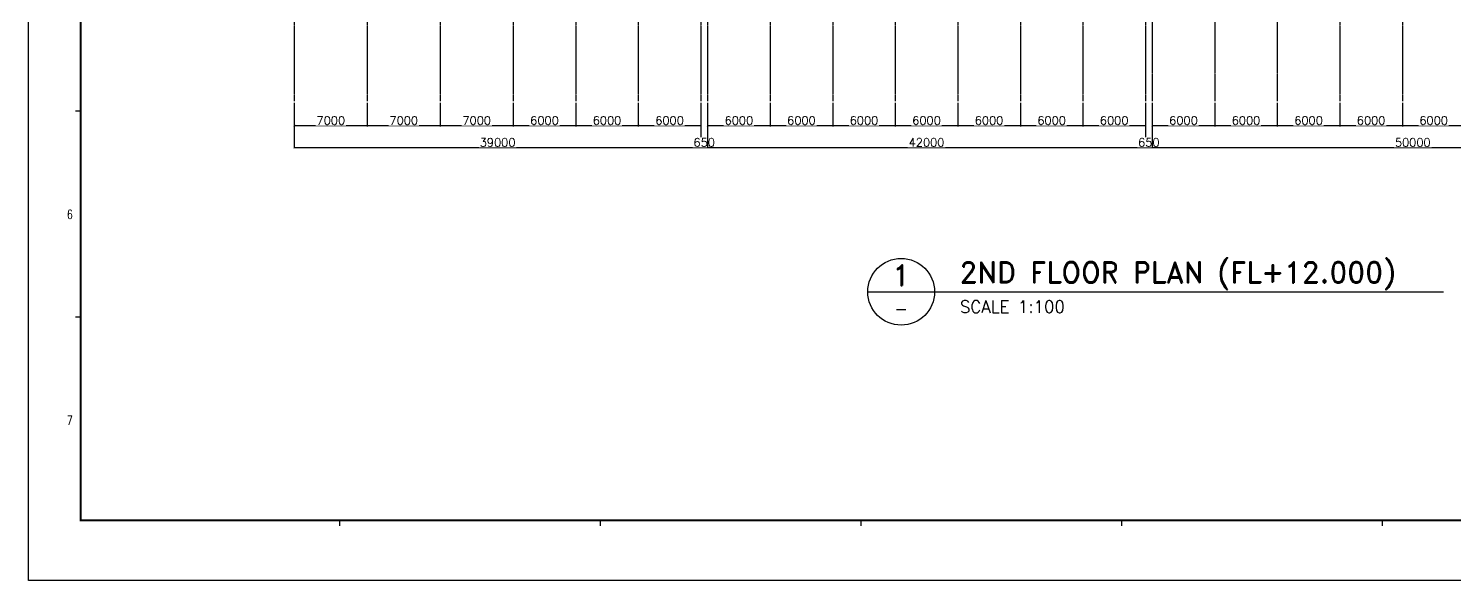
# Model space of a CAD drawing. Header units: millimetres. Extents: x -232466 to 860779, y -177975 to 311634.
# Drawn here: x 632621 to 769418, y -9860 to 43072 of the extents above; entities that cross this region are included whole.
import ezdxf
from ezdxf.enums import TextEntityAlignment as Align

# ---------------------------------------------------------------- set-up
doc = ezdxf.new("R2010")
doc.units = ezdxf.units.MM
doc.linetypes.add('AXES', pattern=[50.8, 31.75, -6.35, 6.35, -6.35])
doc.linetypes.add('CENTER', pattern=[2, 1.25, -0.25, 0.25, -0.25])
for name, color, linetype in [('Center Line', 1, 'CENTER'), ('dim', 7, 'Continuous'), ('TEXT1', 7, 'Continuous'), ('TITLEBOX', 7, 'Continuous')]:
    doc.layers.add(name, color=color, linetype=linetype)
doc.styles.add('ROMAND', font='romand')
doc.styles.add('RomanS', font='romans.shx')
doc.styles.add('TBOX', font='romans.shx')
doc.dimstyles.new('HYUNDAI', dxfattribs={"dimscale": 120, "dimtxt": 3, "dimasz": 3, "dimexe": 1, "dimexo": 2, "dimgap": 1, "dimtad": 1, "dimdec": 0, "dimdsep": 46, "dimtxsty": 'RomanS', "dimcen": 0, "dimclrd": 256, "dimclre": 256, "dimclrt": 3, "dimadec": 0, "dimazin": 0, "dimtfac": 1, "dimtdec": 0, "dimtix": 1, "dimtmove": 2, "dimatfit": 3, "dimfxl": 1, "dimtvp": 1, "dimtolj": 1, "dimarcsym": 0})

# ---------------------------------------------------------------- blocks, each defined once
blk = doc.blocks.new('_ArchTick')
at = {"color": 0, "linetype": 'ByBlock', "const_width": 0.15}
blk.add_lwpolyline([(-0.5, -0.5), (0.5, 0.5)], dxfattribs=at)
blk = doc.blocks.new('*D483')
at = {"layer": 'Defpoints', "color": 0}
for p in [(740419, 36118), (746419, 36118), (746419, 33770)]:
    blk.add_point(p, dxfattribs=at)
at = {"layer": 'dim', "lineweight": -2}
for p, q in [((740419, 35958), (740419, 33690)), ((746419, 35958), (746419, 33690)), ((740419, 33770), (746419, 33770))]:
    blk.add_line(p, q, dxfattribs=at)
at = {"layer": 'dim', "lineweight": -2, "xscale": 160, "yscale": 160, "zscale": 160, "rotation": 180}
blk.add_blockref('_ArchTick', (740419, 33770), dxfattribs=at)
at = {"layer": 'dim', "lineweight": -2, "xscale": 160, "yscale": 160, "zscale": 160}
blk.add_blockref('_ArchTick', (746419, 33770), dxfattribs=at)
at = {"layer": 'dim', "color": 0, "insert": (743419, 34250), "char_height": 800, "attachment_point": 5, "style": 'RomanS', "bg_fill": 3, "box_fill_scale": 1.1, "bg_fill_color": 257, "bg_fill_transparency": 0}
blk.add_mtext('\\A1;\\H0.025x;\\H40x;6000', dxfattribs=at)
blk = doc.blocks.new('*D484')
at = {"layer": 'Defpoints', "color": 0}
for p in [(658119, 36118), (665119, 36118), (665119, 33770)]:
    blk.add_point(p, dxfattribs=at)
at = {"layer": 'dim', "lineweight": -2}
for p, q in [((658119, 35958), (658119, 33690)), ((665119, 35958), (665119, 33690)), ((658119, 33770), (665119, 33770))]:
    blk.add_line(p, q, dxfattribs=at)
at = {"layer": 'dim', "lineweight": -2, "xscale": 160, "yscale": 160, "zscale": 160, "rotation": 180}
blk.add_blockref('_ArchTick', (658119, 33770), dxfattribs=at)
at = {"layer": 'dim', "lineweight": -2, "xscale": 160, "yscale": 160, "zscale": 160}
blk.add_blockref('_ArchTick', (665119, 33770), dxfattribs=at)
at = {"layer": 'dim', "color": 0, "insert": (661619, 34250), "char_height": 800, "attachment_point": 5, "style": 'RomanS', "bg_fill": 3, "box_fill_scale": 1.1, "bg_fill_color": 257, "bg_fill_transparency": 0}
blk.add_mtext('\\A1;\\H0.025x;\\H40x;7000', dxfattribs=at)
blk = doc.blocks.new('*D485')
at = {"layer": 'Defpoints', "color": 0}
for p in [(665119, 36118), (672119, 36118), (672119, 33770)]:
    blk.add_point(p, dxfattribs=at)
at = {"layer": 'dim', "lineweight": -2}
for p, q in [((665119, 35958), (665119, 33690)), ((672119, 35958), (672119, 33690)), ((665119, 33770), (672119, 33770))]:
    blk.add_line(p, q, dxfattribs=at)
at = {"layer": 'dim', "lineweight": -2, "xscale": 160, "yscale": 160, "zscale": 160, "rotation": 180}
blk.add_blockref('_ArchTick', (665119, 33770), dxfattribs=at)
at = {"layer": 'dim', "lineweight": -2, "xscale": 160, "yscale": 160, "zscale": 160}
blk.add_blockref('_ArchTick', (672119, 33770), dxfattribs=at)
at = {"layer": 'dim', "color": 0, "insert": (668619, 34250), "char_height": 800, "attachment_point": 5, "style": 'RomanS', "bg_fill": 3, "box_fill_scale": 1.1, "bg_fill_color": 257, "bg_fill_transparency": 0}
blk.add_mtext('\\A1;\\H0.025x;\\H40x;7000', dxfattribs=at)
blk = doc.blocks.new('*D486')
at = {"layer": 'Defpoints', "color": 0}
for p in [(672119, 36118), (679119, 36118), (679119, 33770)]:
    blk.add_point(p, dxfattribs=at)
at = {"layer": 'dim', "lineweight": -2}
for p, q in [((672119, 35958), (672119, 33690)), ((679119, 35958), (679119, 33690)), ((672119, 33770), (679119, 33770))]:
    blk.add_line(p, q, dxfattribs=at)
at = {"layer": 'dim', "lineweight": -2, "xscale": 160, "yscale": 160, "zscale": 160, "rotation": 180}
blk.add_blockref('_ArchTick', (672119, 33770), dxfattribs=at)
at = {"layer": 'dim', "lineweight": -2, "xscale": 160, "yscale": 160, "zscale": 160}
blk.add_blockref('_ArchTick', (679119, 33770), dxfattribs=at)
at = {"layer": 'dim', "color": 0, "insert": (675619, 34250), "char_height": 800, "attachment_point": 5, "style": 'RomanS', "bg_fill": 3, "box_fill_scale": 1.1, "bg_fill_color": 257, "bg_fill_transparency": 0}
blk.add_mtext('\\A1;\\H0.025x;\\H40x;7000', dxfattribs=at)
blk = doc.blocks.new('*D487')
at = {"layer": 'Defpoints', "color": 0}
for p in [(679119, 36118), (685119, 36118), (685119, 33770)]:
    blk.add_point(p, dxfattribs=at)
at = {"layer": 'dim', "lineweight": -2}
for p, q in [((679119, 35958), (679119, 33690)), ((685119, 35958), (685119, 33690)), ((679119, 33770), (685119, 33770))]:
    blk.add_line(p, q, dxfattribs=at)
at = {"layer": 'dim', "lineweight": -2, "xscale": 160, "yscale": 160, "zscale": 160, "rotation": 180}
blk.add_blockref('_ArchTick', (679119, 33770), dxfattribs=at)
at = {"layer": 'dim', "lineweight": -2, "xscale": 160, "yscale": 160, "zscale": 160}
blk.add_blockref('_ArchTick', (685119, 33770), dxfattribs=at)
at = {"layer": 'dim', "color": 0, "insert": (682119, 34250), "char_height": 800, "attachment_point": 5, "style": 'RomanS', "bg_fill": 3, "box_fill_scale": 1.1, "bg_fill_color": 257, "bg_fill_transparency": 0}
blk.add_mtext('\\A1;\\H0.025x;\\H40x;6000', dxfattribs=at)
blk = doc.blocks.new('*D488')
at = {"layer": 'Defpoints', "color": 0}
for p in [(685119, 36118), (691119, 36118), (691119, 33770)]:
    blk.add_point(p, dxfattribs=at)
at = {"layer": 'dim', "lineweight": -2}
for p, q in [((685119, 35958), (685119, 33690)), ((691119, 35958), (691119, 33690)), ((685119, 33770), (691119, 33770))]:
    blk.add_line(p, q, dxfattribs=at)
at = {"layer": 'dim', "lineweight": -2, "xscale": 160, "yscale": 160, "zscale": 160, "rotation": 180}
blk.add_blockref('_ArchTick', (685119, 33770), dxfattribs=at)
at = {"layer": 'dim', "lineweight": -2, "xscale": 160, "yscale": 160, "zscale": 160}
blk.add_blockref('_ArchTick', (691119, 33770), dxfattribs=at)
at = {"layer": 'dim', "color": 0, "insert": (688119, 34250), "char_height": 800, "attachment_point": 5, "style": 'RomanS', "bg_fill": 3, "box_fill_scale": 1.1, "bg_fill_color": 257, "bg_fill_transparency": 0}
blk.add_mtext('\\A1;\\H0.025x;\\H40x;6000', dxfattribs=at)
blk = doc.blocks.new('*D489')
at = {"layer": 'Defpoints', "color": 0}
for p in [(691119, 36118), (697119, 36118), (697119, 33770)]:
    blk.add_point(p, dxfattribs=at)
at = {"layer": 'dim', "lineweight": -2}
for p, q in [((691119, 35958), (691119, 33690)), ((697119, 35958), (697119, 33690)), ((691119, 33770), (697119, 33770))]:
    blk.add_line(p, q, dxfattribs=at)
at = {"layer": 'dim', "lineweight": -2, "xscale": 160, "yscale": 160, "zscale": 160, "rotation": 180}
blk.add_blockref('_ArchTick', (691119, 33770), dxfattribs=at)
at = {"layer": 'dim', "lineweight": -2, "xscale": 160, "yscale": 160, "zscale": 160}
blk.add_blockref('_ArchTick', (697119, 33770), dxfattribs=at)
at = {"layer": 'dim', "color": 0, "insert": (694119, 34250), "char_height": 800, "attachment_point": 5, "style": 'RomanS', "bg_fill": 3, "box_fill_scale": 1.1, "bg_fill_color": 257, "bg_fill_transparency": 0}
blk.add_mtext('\\A1;\\H0.025x;\\H40x;6000', dxfattribs=at)
blk = doc.blocks.new('*D490')
at = {"layer": 'Defpoints', "color": 0}
for p in [(697769, 36118), (703769, 36118), (703769, 33770)]:
    blk.add_point(p, dxfattribs=at)
at = {"layer": 'dim', "lineweight": -2}
for p, q in [((697769, 35958), (697769, 33690)), ((703769, 35958), (703769, 33690)), ((697769, 33770), (703769, 33770))]:
    blk.add_line(p, q, dxfattribs=at)
at = {"layer": 'dim', "lineweight": -2, "xscale": 160, "yscale": 160, "zscale": 160, "rotation": 180}
blk.add_blockref('_ArchTick', (697769, 33770), dxfattribs=at)
at = {"layer": 'dim', "lineweight": -2, "xscale": 160, "yscale": 160, "zscale": 160}
blk.add_blockref('_ArchTick', (703769, 33770), dxfattribs=at)
at = {"layer": 'dim', "color": 0, "insert": (700769, 34250), "char_height": 800, "attachment_point": 5, "style": 'RomanS', "bg_fill": 3, "box_fill_scale": 1.1, "bg_fill_color": 257, "bg_fill_transparency": 0}
blk.add_mtext('\\A1;\\H0.025x;\\H40x;6000', dxfattribs=at)
blk = doc.blocks.new('*D491')
at = {"layer": 'Defpoints', "color": 0}
for p in [(658119, 36118), (697119, 36118), (697119, 31670)]:
    blk.add_point(p, dxfattribs=at)
at = {"layer": 'dim', "lineweight": -2}
for p, q in [((658119, 35958), (658119, 31590)), ((697119, 35958), (697119, 31590)), ((658119, 31670), (697119, 31670))]:
    blk.add_line(p, q, dxfattribs=at)
at = {"layer": 'dim', "lineweight": -2, "xscale": 160, "yscale": 160, "zscale": 160, "rotation": 180}
blk.add_blockref('_ArchTick', (658119, 31670), dxfattribs=at)
at = {"layer": 'dim', "lineweight": -2, "xscale": 160, "yscale": 160, "zscale": 160}
blk.add_blockref('_ArchTick', (697119, 31670), dxfattribs=at)
at = {"layer": 'dim', "color": 0, "insert": (677619, 32150), "char_height": 800, "attachment_point": 5, "style": 'RomanS', "bg_fill": 3, "box_fill_scale": 1.1, "bg_fill_color": 257, "bg_fill_transparency": 0}
blk.add_mtext('\\A1;\\H0.025x;\\H40x;39000', dxfattribs=at)
blk = doc.blocks.new('*D492')
at = {"layer": 'Defpoints', "color": 0}
for p in [(697119, 36118), (697769, 36118)]:
    blk.add_point(p, dxfattribs=at)
at = {"layer": 'dim', "lineweight": -2}
for p, q in [((697119, 35958), (697119, 31590)), ((697769, 35958), (697769, 31590)), ((697119, 31670), (696959, 31670)), ((697119, 31670), (697769, 31670)), ((697769, 31670), (697929, 31670))]:
    blk.add_line(p, q, dxfattribs=at)
at = {"layer": 'dim', "lineweight": -2, "xscale": 160, "yscale": 160, "zscale": 160}
blk.add_blockref('_ArchTick', (697119, 31670), dxfattribs=at)
at = {"layer": 'dim', "lineweight": -2, "xscale": 160, "yscale": 160, "zscale": 160, "rotation": 180}
blk.add_blockref('_ArchTick', (697769, 31670), dxfattribs=at)
at = {"layer": 'dim', "color": 0, "insert": (697444, 32150), "char_height": 800, "attachment_point": 5, "style": 'RomanS', "bg_fill": 3, "box_fill_scale": 1.1, "bg_fill_color": 257, "bg_fill_transparency": 0}
blk.add_mtext('\\A1;\\H0.025x;\\H40x;650', dxfattribs=at)
at = {"layer": 'Defpoints', "color": 0}
blk.add_point((697769, 31670), dxfattribs=at)
blk = doc.blocks.new('*D493')
at = {"layer": 'Defpoints', "color": 0}
for p in [(703769, 36118), (709769, 36118), (709769, 33770)]:
    blk.add_point(p, dxfattribs=at)
at = {"layer": 'dim', "lineweight": -2}
for p, q in [((703769, 35958), (703769, 33690)), ((709769, 35958), (709769, 33690)), ((703769, 33770), (709769, 33770))]:
    blk.add_line(p, q, dxfattribs=at)
at = {"layer": 'dim', "lineweight": -2, "xscale": 160, "yscale": 160, "zscale": 160, "rotation": 180}
blk.add_blockref('_ArchTick', (703769, 33770), dxfattribs=at)
at = {"layer": 'dim', "lineweight": -2, "xscale": 160, "yscale": 160, "zscale": 160}
blk.add_blockref('_ArchTick', (709769, 33770), dxfattribs=at)
at = {"layer": 'dim', "color": 0, "insert": (706769, 34250), "char_height": 800, "attachment_point": 5, "style": 'RomanS', "bg_fill": 3, "box_fill_scale": 1.1, "bg_fill_color": 257, "bg_fill_transparency": 0}
blk.add_mtext('\\A1;\\H0.025x;\\H40x;6000', dxfattribs=at)
blk = doc.blocks.new('*D494')
at = {"layer": 'Defpoints', "color": 0}
for p in [(709769, 36118), (715769, 36118), (715769, 33770)]:
    blk.add_point(p, dxfattribs=at)
at = {"layer": 'dim', "lineweight": -2}
for p, q in [((709769, 35958), (709769, 33690)), ((715769, 35958), (715769, 33690)), ((709769, 33770), (715769, 33770))]:
    blk.add_line(p, q, dxfattribs=at)
at = {"layer": 'dim', "lineweight": -2, "xscale": 160, "yscale": 160, "zscale": 160, "rotation": 180}
blk.add_blockref('_ArchTick', (709769, 33770), dxfattribs=at)
at = {"layer": 'dim', "lineweight": -2, "xscale": 160, "yscale": 160, "zscale": 160}
blk.add_blockref('_ArchTick', (715769, 33770), dxfattribs=at)
at = {"layer": 'dim', "color": 0, "insert": (712769, 34250), "char_height": 800, "attachment_point": 5, "style": 'RomanS', "bg_fill": 3, "box_fill_scale": 1.1, "bg_fill_color": 257, "bg_fill_transparency": 0}
blk.add_mtext('\\A1;\\H0.025x;\\H40x;6000', dxfattribs=at)
blk = doc.blocks.new('*D495')
at = {"layer": 'Defpoints', "color": 0}
for p in [(715769, 36118), (721769, 36118), (721769, 33770)]:
    blk.add_point(p, dxfattribs=at)
at = {"layer": 'dim', "lineweight": -2}
for p, q in [((715769, 35958), (715769, 33690)), ((721769, 35958), (721769, 33690)), ((715769, 33770), (721769, 33770))]:
    blk.add_line(p, q, dxfattribs=at)
at = {"layer": 'dim', "lineweight": -2, "xscale": 160, "yscale": 160, "zscale": 160, "rotation": 180}
blk.add_blockref('_ArchTick', (715769, 33770), dxfattribs=at)
at = {"layer": 'dim', "lineweight": -2, "xscale": 160, "yscale": 160, "zscale": 160}
blk.add_blockref('_ArchTick', (721769, 33770), dxfattribs=at)
at = {"layer": 'dim', "color": 0, "insert": (718769, 34250), "char_height": 800, "attachment_point": 5, "style": 'RomanS', "bg_fill": 3, "box_fill_scale": 1.1, "bg_fill_color": 257, "bg_fill_transparency": 0}
blk.add_mtext('\\A1;\\H0.025x;\\H40x;6000', dxfattribs=at)
blk = doc.blocks.new('*D496')
at = {"layer": 'Defpoints', "color": 0}
for p in [(721769, 36118), (727769, 36118), (727769, 33770)]:
    blk.add_point(p, dxfattribs=at)
at = {"layer": 'dim', "lineweight": -2}
for p, q in [((721769, 35958), (721769, 33690)), ((727769, 35958), (727769, 33690)), ((721769, 33770), (727769, 33770))]:
    blk.add_line(p, q, dxfattribs=at)
at = {"layer": 'dim', "lineweight": -2, "xscale": 160, "yscale": 160, "zscale": 160, "rotation": 180}
blk.add_blockref('_ArchTick', (721769, 33770), dxfattribs=at)
at = {"layer": 'dim', "lineweight": -2, "xscale": 160, "yscale": 160, "zscale": 160}
blk.add_blockref('_ArchTick', (727769, 33770), dxfattribs=at)
at = {"layer": 'dim', "color": 0, "insert": (724769, 34250), "char_height": 800, "attachment_point": 5, "style": 'RomanS', "bg_fill": 3, "box_fill_scale": 1.1, "bg_fill_color": 257, "bg_fill_transparency": 0}
blk.add_mtext('\\A1;\\H0.025x;\\H40x;6000', dxfattribs=at)
blk = doc.blocks.new('*D497')
at = {"layer": 'Defpoints', "color": 0}
for p in [(727769, 36118), (733769, 36118), (733769, 33770)]:
    blk.add_point(p, dxfattribs=at)
at = {"layer": 'dim', "lineweight": -2}
for p, q in [((727769, 35958), (727769, 33690)), ((733769, 35958), (733769, 33690)), ((727769, 33770), (733769, 33770))]:
    blk.add_line(p, q, dxfattribs=at)
at = {"layer": 'dim', "lineweight": -2, "xscale": 160, "yscale": 160, "zscale": 160, "rotation": 180}
blk.add_blockref('_ArchTick', (727769, 33770), dxfattribs=at)
at = {"layer": 'dim', "lineweight": -2, "xscale": 160, "yscale": 160, "zscale": 160}
blk.add_blockref('_ArchTick', (733769, 33770), dxfattribs=at)
at = {"layer": 'dim', "color": 0, "insert": (730769, 34250), "char_height": 800, "attachment_point": 5, "style": 'RomanS', "bg_fill": 3, "box_fill_scale": 1.1, "bg_fill_color": 257, "bg_fill_transparency": 0}
blk.add_mtext('\\A1;\\H0.025x;\\H40x;6000', dxfattribs=at)
blk = doc.blocks.new('*D498')
at = {"layer": 'Defpoints', "color": 0}
for p in [(733769, 36118), (739769, 36118), (739769, 33770)]:
    blk.add_point(p, dxfattribs=at)
at = {"layer": 'dim', "lineweight": -2}
for p, q in [((733769, 35958), (733769, 33690)), ((739769, 35958), (739769, 33690)), ((733769, 33770), (739769, 33770))]:
    blk.add_line(p, q, dxfattribs=at)
at = {"layer": 'dim', "lineweight": -2, "xscale": 160, "yscale": 160, "zscale": 160, "rotation": 180}
blk.add_blockref('_ArchTick', (733769, 33770), dxfattribs=at)
at = {"layer": 'dim', "lineweight": -2, "xscale": 160, "yscale": 160, "zscale": 160}
blk.add_blockref('_ArchTick', (739769, 33770), dxfattribs=at)
at = {"layer": 'dim', "color": 0, "insert": (736769, 34250), "char_height": 800, "attachment_point": 5, "style": 'RomanS', "bg_fill": 3, "box_fill_scale": 1.1, "bg_fill_color": 257, "bg_fill_transparency": 0}
blk.add_mtext('\\A1;\\H0.025x;\\H40x;6000', dxfattribs=at)
blk = doc.blocks.new('*D499')
at = {"layer": 'Defpoints', "color": 0}
for p in [(697769, 36118), (739769, 36118), (739769, 31670)]:
    blk.add_point(p, dxfattribs=at)
at = {"layer": 'dim', "lineweight": -2}
for p, q in [((697769, 35958), (697769, 31590)), ((739769, 35958), (739769, 31590)), ((697769, 31670), (739769, 31670))]:
    blk.add_line(p, q, dxfattribs=at)
at = {"layer": 'dim', "lineweight": -2, "xscale": 160, "yscale": 160, "zscale": 160, "rotation": 180}
blk.add_blockref('_ArchTick', (697769, 31670), dxfattribs=at)
at = {"layer": 'dim', "lineweight": -2, "xscale": 160, "yscale": 160, "zscale": 160}
blk.add_blockref('_ArchTick', (739769, 31670), dxfattribs=at)
at = {"layer": 'dim', "color": 0, "insert": (718769, 32150), "char_height": 800, "attachment_point": 5, "style": 'RomanS', "bg_fill": 3, "box_fill_scale": 1.1, "bg_fill_color": 257, "bg_fill_transparency": 0}
blk.add_mtext('\\A1;\\H0.025x;\\H40x;42000', dxfattribs=at)
blk = doc.blocks.new('*D500')
at = {"layer": 'Defpoints', "color": 0}
for p in [(739769, 36118), (740419, 36118)]:
    blk.add_point(p, dxfattribs=at)
at = {"layer": 'dim', "lineweight": -2}
for p, q in [((739769, 35958), (739769, 31590)), ((740419, 35958), (740419, 31590)), ((739769, 31670), (739609, 31670)), ((739769, 31670), (740419, 31670)), ((740419, 31670), (740579, 31670))]:
    blk.add_line(p, q, dxfattribs=at)
at = {"layer": 'dim', "lineweight": -2, "xscale": 160, "yscale": 160, "zscale": 160}
blk.add_blockref('_ArchTick', (739769, 31670), dxfattribs=at)
at = {"layer": 'dim', "lineweight": -2, "xscale": 160, "yscale": 160, "zscale": 160, "rotation": 180}
blk.add_blockref('_ArchTick', (740419, 31670), dxfattribs=at)
at = {"layer": 'dim', "color": 0, "insert": (740094, 32150), "char_height": 800, "attachment_point": 5, "style": 'RomanS', "bg_fill": 3, "box_fill_scale": 1.1, "bg_fill_color": 257, "bg_fill_transparency": 0}
blk.add_mtext('\\A1;\\H0.025x;\\H40x;650', dxfattribs=at)
at = {"layer": 'Defpoints', "color": 0}
blk.add_point((740419, 31670), dxfattribs=at)
blk = doc.blocks.new('*D501')
at = {"layer": 'Defpoints', "color": 0}
for p in [(746419, 36118), (752419, 36118), (752419, 33770)]:
    blk.add_point(p, dxfattribs=at)
at = {"layer": 'dim', "lineweight": -2}
for p, q in [((746419, 35958), (746419, 33690)), ((752419, 35958), (752419, 33690)), ((746419, 33770), (752419, 33770))]:
    blk.add_line(p, q, dxfattribs=at)
at = {"layer": 'dim', "lineweight": -2, "xscale": 160, "yscale": 160, "zscale": 160, "rotation": 180}
blk.add_blockref('_ArchTick', (746419, 33770), dxfattribs=at)
at = {"layer": 'dim', "lineweight": -2, "xscale": 160, "yscale": 160, "zscale": 160}
blk.add_blockref('_ArchTick', (752419, 33770), dxfattribs=at)
at = {"layer": 'dim', "color": 0, "insert": (749419, 34250), "char_height": 800, "attachment_point": 5, "style": 'RomanS', "bg_fill": 3, "box_fill_scale": 1.1, "bg_fill_color": 257, "bg_fill_transparency": 0}
blk.add_mtext('\\A1;\\H0.025x;\\H40x;6000', dxfattribs=at)
blk = doc.blocks.new('*D502')
at = {"layer": 'Defpoints', "color": 0}
for p in [(752419, 36118), (758419, 36118), (758419, 33770)]:
    blk.add_point(p, dxfattribs=at)
at = {"layer": 'dim', "lineweight": -2}
for p, q in [((752419, 35958), (752419, 33690)), ((758419, 35958), (758419, 33690)), ((752419, 33770), (758419, 33770))]:
    blk.add_line(p, q, dxfattribs=at)
at = {"layer": 'dim', "lineweight": -2, "xscale": 160, "yscale": 160, "zscale": 160, "rotation": 180}
blk.add_blockref('_ArchTick', (752419, 33770), dxfattribs=at)
at = {"layer": 'dim', "lineweight": -2, "xscale": 160, "yscale": 160, "zscale": 160}
blk.add_blockref('_ArchTick', (758419, 33770), dxfattribs=at)
at = {"layer": 'dim', "color": 0, "insert": (755419, 34250), "char_height": 800, "attachment_point": 5, "style": 'RomanS', "bg_fill": 3, "box_fill_scale": 1.1, "bg_fill_color": 257, "bg_fill_transparency": 0}
blk.add_mtext('\\A1;\\H0.025x;\\H40x;6000', dxfattribs=at)
blk = doc.blocks.new('*D503')
at = {"layer": 'Defpoints', "color": 0}
for p in [(758419, 36118), (764419, 36118), (764419, 33770)]:
    blk.add_point(p, dxfattribs=at)
at = {"layer": 'dim', "lineweight": -2}
for p, q in [((758419, 35958), (758419, 33690)), ((764419, 35958), (764419, 33690)), ((758419, 33770), (764419, 33770))]:
    blk.add_line(p, q, dxfattribs=at)
at = {"layer": 'dim', "lineweight": -2, "xscale": 160, "yscale": 160, "zscale": 160, "rotation": 180}
blk.add_blockref('_ArchTick', (758419, 33770), dxfattribs=at)
at = {"layer": 'dim', "lineweight": -2, "xscale": 160, "yscale": 160, "zscale": 160}
blk.add_blockref('_ArchTick', (764419, 33770), dxfattribs=at)
at = {"layer": 'dim', "color": 0, "insert": (761419, 34250), "char_height": 800, "attachment_point": 5, "style": 'RomanS', "bg_fill": 3, "box_fill_scale": 1.1, "bg_fill_color": 257, "bg_fill_transparency": 0}
blk.add_mtext('\\A1;\\H0.025x;\\H40x;6000', dxfattribs=at)
blk = doc.blocks.new('*D504')
at = {"layer": 'Defpoints', "color": 0}
for p in [(764419, 36118), (770419, 36118), (770419, 33770)]:
    blk.add_point(p, dxfattribs=at)
at = {"layer": 'dim', "lineweight": -2}
for p, q in [((764419, 35958), (764419, 33690)), ((770419, 35958), (770419, 33690)), ((764419, 33770), (770419, 33770))]:
    blk.add_line(p, q, dxfattribs=at)
at = {"layer": 'dim', "lineweight": -2, "xscale": 160, "yscale": 160, "zscale": 160, "rotation": 180}
blk.add_blockref('_ArchTick', (764419, 33770), dxfattribs=at)
at = {"layer": 'dim', "lineweight": -2, "xscale": 160, "yscale": 160, "zscale": 160}
blk.add_blockref('_ArchTick', (770419, 33770), dxfattribs=at)
at = {"layer": 'dim', "color": 0, "insert": (767419, 34250), "char_height": 800, "attachment_point": 5, "style": 'RomanS', "bg_fill": 3, "box_fill_scale": 1.1, "bg_fill_color": 257, "bg_fill_transparency": 0}
blk.add_mtext('\\A1;\\H0.025x;\\H40x;6000', dxfattribs=at)
blk = doc.blocks.new('*D508')
at = {"layer": 'Defpoints', "color": 0}
for p in [(740419, 36118), (790419, 36118), (790419, 31670)]:
    blk.add_point(p, dxfattribs=at)
at = {"layer": 'dim', "lineweight": -2}
for p, q in [((740419, 35958), (740419, 31590)), ((790419, 35958), (790419, 31590)), ((740419, 31670), (790419, 31670))]:
    blk.add_line(p, q, dxfattribs=at)
at = {"layer": 'dim', "lineweight": -2, "xscale": 160, "yscale": 160, "zscale": 160, "rotation": 180}
blk.add_blockref('_ArchTick', (740419, 31670), dxfattribs=at)
at = {"layer": 'dim', "lineweight": -2, "xscale": 160, "yscale": 160, "zscale": 160}
blk.add_blockref('_ArchTick', (790419, 31670), dxfattribs=at)
at = {"layer": 'dim', "color": 0, "insert": (765419, 32150), "char_height": 800, "attachment_point": 5, "style": 'RomanS', "bg_fill": 3, "box_fill_scale": 1.1, "bg_fill_color": 257, "bg_fill_transparency": 0}
blk.add_mtext('\\A1;\\H0.025x;\\H40x;50000', dxfattribs=at)

msp = doc.modelspace()

# ---------------------------------------------------------------- linework, layer by layer
msp.add_lwpolyline([(713136.1, 17825.3), (768349.1, 17825.3)])
msp.add_circle((716336.1, 17825.3), 3200)
at = {"layer": 'Center Line', "linetype": 'AXES'}
for p, q in [((658119.4, 119292.5), (658119.4, 36118.4)), ((665119.4, 119292.5), (665119.4, 36118.4)), ((672119.4, 119292.5), (672119.4, 36118.4)), ((679119.4, 119292.5), (679119.4, 36118.4)), ((685119.4, 119292.5), (685119.4, 36118.4)), ((691119.4, 119292.5), (691119.4, 36118.4)), ((697119.4, 119292.5), (697119.4, 36118.4)), ((697769.4, 119292.5), (697769.4, 36118.4)), ((703769.4, 119292.5), (703769.4, 36118.4)), ((709769.4, 119292.5), (709769.4, 36118.4)), ((715769.4, 119292.5), (715769.4, 36118.4)), ((721769.4, 119292.5), (721769.4, 36118.4)), ((727769.4, 119292.5), (727769.4, 36118.4)), ((733769.4, 119292.5), (733769.4, 36118.4)), ((739769.4, 119292.5), (739769.4, 36118.4)), ((758419.4, 119292.5), (758419.4, 36118.4)), ((764419.4, 119292.5), (764419.4, 36118.4)), ((740419.4, 75706.9), (740419.4, 36118.4)), ((746419.4, 75706.9), (746419.4, 36118.4)), ((752419.4, 75706.9), (752419.4, 36118.4))]:
    msp.add_line(p, q, dxfattribs=at)
at = {"layer": 'TITLEBOX', "color": 4, "linetype": 'Continuous'}
for p, q in [((637621.3, 35140.2), (637121.3, 35140.2)), ((637621.3, 15390.2), (637121.3, 15390.2)), ((662496.3, -4610.1), (662496.3, -4110.1)), ((662496.3, -4610.1), (662496.3, -4110.1)), ((687496.3, -4610.1), (687496.3, -4110.1)), ((687496.3, -4610.1), (687496.3, -4110.1)), ((712496.3, -4610.1), (712496.3, -4110.1)), ((712496.3, -4610.1), (712496.3, -4110.1)), ((737496.3, -4610.1), (737496.3, -4110.1)), ((737496.3, -4610.1), (737496.3, -4110.1)), ((762496.3, -4610.1), (762496.3, -4110.1)), ((762496.3, -4610.1), (762496.3, -4110.1))]:
    msp.add_line(p, q, dxfattribs=at)
at = {"layer": 'TITLEBOX', "color": 7}
msp.add_lwpolyline([(632621.3, 138640.2), (842871.3, 138640.2), (842871.3, -9859.8), (632621.3, -9859.8)], close=True, dxfattribs=at)
at = {"layer": 'TITLEBOX', "color": 4, "const_width": 175}
msp.add_lwpolyline([(637621.3, 133640.2), (837686.3, 133640.2), (837686.3, -4088.4), (637621.3, -4088.4)], close=True, dxfattribs=at)

# ---------------------------------------------------------------- texts
at = {"layer": 'TEXT1', "color": 3, "style": 'ROMAND'}
for s, height, p in [('2ND FLOOR PLAN (FL+12.000)', 2000, (721936.1, 18700)), ('SCALE 1:100', 1170, (721964.5, 15810.8))]:
    msp.add_text(s, height=height, dxfattribs=at).set_placement(p)
msp.add_text('1', height=2000, dxfattribs=at).set_placement((716336.1, 19425.3), align=Align.MIDDLE_CENTER)
at = {"layer": 'TEXT1', "style": 'RomanS'}
msp.add_text('-', height=1200, dxfattribs=at).set_placement((716336.1, 16225.3), align=Align.MIDDLE_CENTER)
at = {"layer": 'TITLEBOX', "color": 4, "linetype": 'Continuous', "style": 'TBOX', "width": 0.75}
for s, p in [('6', (636306.7, 24807.2)), ('7', (636306.7, 5057.2))]:
    msp.add_text(s, height=875, dxfattribs=at).set_placement(p)

# ---------------------------------------------------------------- next in the draw order: dimensions: what is measured, and where the dimension line sits
at = {"layer": 'dim'}
for base, p1, p2, picture, middle in [((665119.4, 33769.9), (658119.4, 36118.4), (665119.4, 36118.4), '*D484', (661619.4, 34249.9)), ((746419.4, 33769.9), (740419.4, 36118.4), (746419.4, 36118.4), '*D483', (743419.4, 34249.9))]:
    dim = msp.add_linear_dim(base=base, p1=p1, p2=p2, text='\\H0.025x;\\H40x;<>', dimstyle='HYUNDAI', override={"dimscale": 80, "dimtxt": 10, "dimasz": 2, "dimpost": '\\X', "dimtxsty": 'RomanS', "dimblk1": 'ArchTick', "dimblk2": 'ArchTick', "dimsah": 1, "dimclrt": 0, "dimtfill": 1}, dxfattribs=at)
    dim.commit()
    dim.dimension.update_dxf_attribs({"geometry": picture, "text_midpoint": middle})

# ---------------------------------------------------------------- next in the draw order: dimensions: what is measured, and where the dimension line sits
for base, p1, p2, picture, middle in [((672119.4, 33769.9), (665119.4, 36118.4), (672119.4, 36118.4), '*D485', (668619.4, 34249.9)), ((752419.4, 33769.9), (746419.4, 36118.4), (752419.4, 36118.4), '*D501', (749419.4, 34249.9))]:
    dim = msp.add_linear_dim(base=base, p1=p1, p2=p2, text='\\H0.025x;\\H40x;<>', dimstyle='HYUNDAI', override={"dimscale": 80, "dimtxt": 10, "dimasz": 2, "dimpost": '\\X', "dimtxsty": 'RomanS', "dimblk1": 'ArchTick', "dimblk2": 'ArchTick', "dimsah": 1, "dimclrt": 0, "dimtfill": 1}, dxfattribs=at)
    dim.commit()
    dim.dimension.update_dxf_attribs({"geometry": picture, "text_midpoint": middle})

# ---------------------------------------------------------------- next in the draw order: dimensions: what is measured, and where the dimension line sits
for base, p1, p2, picture, middle in [((679119.4, 33769.9), (672119.4, 36118.4), (679119.4, 36118.4), '*D486', (675619.4, 34249.9)), ((758419.4, 33769.9), (752419.4, 36118.4), (758419.4, 36118.4), '*D502', (755419.4, 34249.9))]:
    dim = msp.add_linear_dim(base=base, p1=p1, p2=p2, text='\\H0.025x;\\H40x;<>', dimstyle='HYUNDAI', override={"dimscale": 80, "dimtxt": 10, "dimasz": 2, "dimpost": '\\X', "dimtxsty": 'RomanS', "dimblk1": 'ArchTick', "dimblk2": 'ArchTick', "dimsah": 1, "dimclrt": 0, "dimtfill": 1}, dxfattribs=at)
    dim.commit()
    dim.dimension.update_dxf_attribs({"geometry": picture, "text_midpoint": middle})

# ---------------------------------------------------------------- next in the draw order: dimensions: what is measured, and where the dimension line sits
for base, p1, p2, picture, middle in [((685119.4, 33769.9), (679119.4, 36118.4), (685119.4, 36118.4), '*D487', (682119.4, 34249.9)), ((764419.4, 33769.9), (758419.4, 36118.4), (764419.4, 36118.4), '*D503', (761419.4, 34249.9))]:
    dim = msp.add_linear_dim(base=base, p1=p1, p2=p2, text='\\H0.025x;\\H40x;<>', dimstyle='HYUNDAI', override={"dimscale": 80, "dimtxt": 10, "dimasz": 2, "dimpost": '\\X', "dimtxsty": 'RomanS', "dimblk1": 'ArchTick', "dimblk2": 'ArchTick', "dimsah": 1, "dimclrt": 0, "dimtfill": 1}, dxfattribs=at)
    dim.commit()
    dim.dimension.update_dxf_attribs({"geometry": picture, "text_midpoint": middle})

# ---------------------------------------------------------------- next in the draw order: dimensions: what is measured, and where the dimension line sits
for base, p1, p2, picture, middle in [((691119.4, 33769.9), (685119.4, 36118.4), (691119.4, 36118.4), '*D488', (688119.4, 34249.9)), ((770419.4, 33769.9), (764419.4, 36118.4), (770419.4, 36118.4), '*D504', (767419.4, 34249.9))]:
    dim = msp.add_linear_dim(base=base, p1=p1, p2=p2, text='\\H0.025x;\\H40x;<>', dimstyle='HYUNDAI', override={"dimscale": 80, "dimtxt": 10, "dimasz": 2, "dimpost": '\\X', "dimtxsty": 'RomanS', "dimblk1": 'ArchTick', "dimblk2": 'ArchTick', "dimsah": 1, "dimclrt": 0, "dimtfill": 1}, dxfattribs=at)
    dim.commit()
    dim.dimension.update_dxf_attribs({"geometry": picture, "text_midpoint": middle})

# ---------------------------------------------------------------- next in the draw order: dimensions: what is measured, and where the dimension line sits
dim = msp.add_linear_dim(base=(697119.4, 33769.9), p1=(691119.4, 36118.4), p2=(697119.4, 36118.4), text='\\H0.025x;\\H40x;<>', dimstyle='HYUNDAI', override={"dimscale": 80, "dimtxt": 10, "dimasz": 2, "dimpost": '\\X', "dimtxsty": 'RomanS', "dimblk1": 'ArchTick', "dimblk2": 'ArchTick', "dimsah": 1, "dimclrt": 0, "dimtfill": 1}, dxfattribs=at)
dim.commit()
dim.dimension.update_dxf_attribs({"geometry": '*D489', "text_midpoint": (694119.4, 34249.9)})

# ---------------------------------------------------------------- next in the draw order: dimensions: what is measured, and where the dimension line sits
dim = msp.add_linear_dim(base=(703769.4, 33769.9), p1=(697769.4, 36118.4), p2=(703769.4, 36118.4), text='\\H0.025x;\\H40x;<>', dimstyle='HYUNDAI', override={"dimscale": 80, "dimtxt": 10, "dimasz": 2, "dimpost": '\\X', "dimtxsty": 'RomanS', "dimblk1": 'ArchTick', "dimblk2": 'ArchTick', "dimsah": 1, "dimclrt": 0, "dimtfill": 1}, dxfattribs=at)
dim.commit()
dim.dimension.update_dxf_attribs({"geometry": '*D490', "text_midpoint": (700769.4, 34249.9)})

# ---------------------------------------------------------------- next in the draw order: dimensions: what is measured, and where the dimension line sits
for base, p1, p2, picture, middle in [((697119.4, 31670.3), (658119.4, 36118.4), (697119.4, 36118.4), '*D491', (677619.4, 32150.3)), ((709769.4, 33769.9), (703769.4, 36118.4), (709769.4, 36118.4), '*D493', (706769.4, 34249.9))]:
    dim = msp.add_linear_dim(base=base, p1=p1, p2=p2, text='\\H0.025x;\\H40x;<>', dimstyle='HYUNDAI', override={"dimscale": 80, "dimtxt": 10, "dimasz": 2, "dimpost": '\\X', "dimtxsty": 'RomanS', "dimblk1": 'ArchTick', "dimblk2": 'ArchTick', "dimsah": 1, "dimclrt": 0, "dimtfill": 1}, dxfattribs=at)
    dim.commit()
    dim.dimension.update_dxf_attribs({"geometry": picture, "text_midpoint": middle})

# ---------------------------------------------------------------- next in the draw order: linework, layer by layer
at = {"layer": 'Center Line', "linetype": 'AXES'}
msp.add_line((658119.4, 119292.5), (658119.4, 36118.4), dxfattribs=at)

# ---------------------------------------------------------------- next in the draw order: dimensions: what is measured, and where the dimension line sits
at = {"layer": 'dim'}
for base, p1, p2, picture, middle in [((697769.4, 31670.3), (697119.4, 36118.4), (697769.4, 36118.4), '*D492', (697444.4, 32150.3)), ((715769.4, 33769.9), (709769.4, 36118.4), (715769.4, 36118.4), '*D494', (712769.4, 34249.9))]:
    dim = msp.add_linear_dim(base=base, p1=p1, p2=p2, text='\\H0.025x;\\H40x;<>', dimstyle='HYUNDAI', override={"dimscale": 80, "dimtxt": 10, "dimasz": 2, "dimpost": '\\X', "dimtxsty": 'RomanS', "dimblk1": 'ArchTick', "dimblk2": 'ArchTick', "dimsah": 1, "dimclrt": 0, "dimtfill": 1}, dxfattribs=at)
    dim.commit()
    dim.dimension.update_dxf_attribs({"geometry": picture, "text_midpoint": middle})

# ---------------------------------------------------------------- next in the draw order: dimensions: what is measured, and where the dimension line sits
dim = msp.add_linear_dim(base=(721769.4, 33769.9), p1=(715769.4, 36118.4), p2=(721769.4, 36118.4), text='\\H0.025x;\\H40x;<>', dimstyle='HYUNDAI', override={"dimscale": 80, "dimtxt": 10, "dimasz": 2, "dimpost": '\\X', "dimtxsty": 'RomanS', "dimblk1": 'ArchTick', "dimblk2": 'ArchTick', "dimsah": 1, "dimclrt": 0, "dimtfill": 1}, dxfattribs=at)
dim.commit()
dim.dimension.update_dxf_attribs({"geometry": '*D495', "text_midpoint": (718769.4, 34249.9)})

# ---------------------------------------------------------------- next in the draw order: dimensions: what is measured, and where the dimension line sits
dim = msp.add_linear_dim(base=(727769.4, 33769.9), p1=(721769.4, 36118.4), p2=(727769.4, 36118.4), text='\\H0.025x;\\H40x;<>', dimstyle='HYUNDAI', override={"dimscale": 80, "dimtxt": 10, "dimasz": 2, "dimpost": '\\X', "dimtxsty": 'RomanS', "dimblk1": 'ArchTick', "dimblk2": 'ArchTick', "dimsah": 1, "dimclrt": 0, "dimtfill": 1}, dxfattribs=at)
dim.commit()
dim.dimension.update_dxf_attribs({"geometry": '*D496', "text_midpoint": (724769.4, 34249.9)})

# ---------------------------------------------------------------- next in the draw order: dimensions: what is measured, and where the dimension line sits
dim = msp.add_linear_dim(base=(733769.4, 33769.9), p1=(727769.4, 36118.4), p2=(733769.4, 36118.4), text='\\H0.025x;\\H40x;<>', dimstyle='HYUNDAI', override={"dimscale": 80, "dimtxt": 10, "dimasz": 2, "dimpost": '\\X', "dimtxsty": 'RomanS', "dimblk1": 'ArchTick', "dimblk2": 'ArchTick', "dimsah": 1, "dimclrt": 0, "dimtfill": 1}, dxfattribs=at)
dim.commit()
dim.dimension.update_dxf_attribs({"geometry": '*D497', "text_midpoint": (730769.4, 34249.9)})

# ---------------------------------------------------------------- next in the draw order: dimensions: what is measured, and where the dimension line sits
dim = msp.add_linear_dim(base=(739769.4, 33769.9), p1=(733769.4, 36118.4), p2=(739769.4, 36118.4), text='\\H0.025x;\\H40x;<>', dimstyle='HYUNDAI', override={"dimscale": 80, "dimtxt": 10, "dimasz": 2, "dimpost": '\\X', "dimtxsty": 'RomanS', "dimblk1": 'ArchTick', "dimblk2": 'ArchTick', "dimsah": 1, "dimclrt": 0, "dimtfill": 1}, dxfattribs=at)
dim.commit()
dim.dimension.update_dxf_attribs({"geometry": '*D498', "text_midpoint": (736769.4, 34249.9)})

# ---------------------------------------------------------------- next in the draw order: dimensions: what is measured, and where the dimension line sits
dim = msp.add_linear_dim(base=(739769.4, 31670.3), p1=(697769.4, 36118.4), p2=(739769.4, 36118.4), text='\\H0.025x;\\H40x;<>', dimstyle='HYUNDAI', override={"dimscale": 80, "dimtxt": 10, "dimasz": 2, "dimpost": '\\X', "dimtxsty": 'RomanS', "dimblk1": 'ArchTick', "dimblk2": 'ArchTick', "dimsah": 1, "dimclrt": 0, "dimtfill": 1}, dxfattribs=at)
dim.commit()
dim.dimension.update_dxf_attribs({"geometry": '*D499', "text_midpoint": (718769.4, 32150.3)})

# ---------------------------------------------------------------- next in the draw order: dimensions: what is measured, and where the dimension line sits
dim = msp.add_linear_dim(base=(740419.4, 31670.3), p1=(739769.4, 36118.4), p2=(740419.4, 36118.4), text='\\H0.025x;\\H40x;<>', dimstyle='HYUNDAI', override={"dimscale": 80, "dimtxt": 10, "dimasz": 2, "dimpost": '\\X', "dimtxsty": 'RomanS', "dimblk1": 'ArchTick', "dimblk2": 'ArchTick', "dimsah": 1, "dimclrt": 0, "dimtfill": 1}, dxfattribs=at)
dim.commit()
dim.dimension.update_dxf_attribs({"geometry": '*D500', "text_midpoint": (740094.4, 32150.3)})

# ---------------------------------------------------------------- next in the draw order: dimensions: what is measured, and where the dimension line sits
dim = msp.add_linear_dim(base=(790419.4, 31670.3), p1=(740419.4, 36118.4), p2=(790419.4, 36118.4), text='\\H0.025x;\\H40x;<>', dimstyle='HYUNDAI', override={"dimscale": 80, "dimtxt": 10, "dimasz": 2, "dimpost": '\\X', "dimtxsty": 'RomanS', "dimblk1": 'ArchTick', "dimblk2": 'ArchTick', "dimsah": 1, "dimclrt": 0, "dimtfill": 1}, dxfattribs=at)
dim.commit()
dim.dimension.update_dxf_attribs({"geometry": '*D508', "text_midpoint": (765419.4, 32150.3)})

doc.saveas('drawing.dxf')
